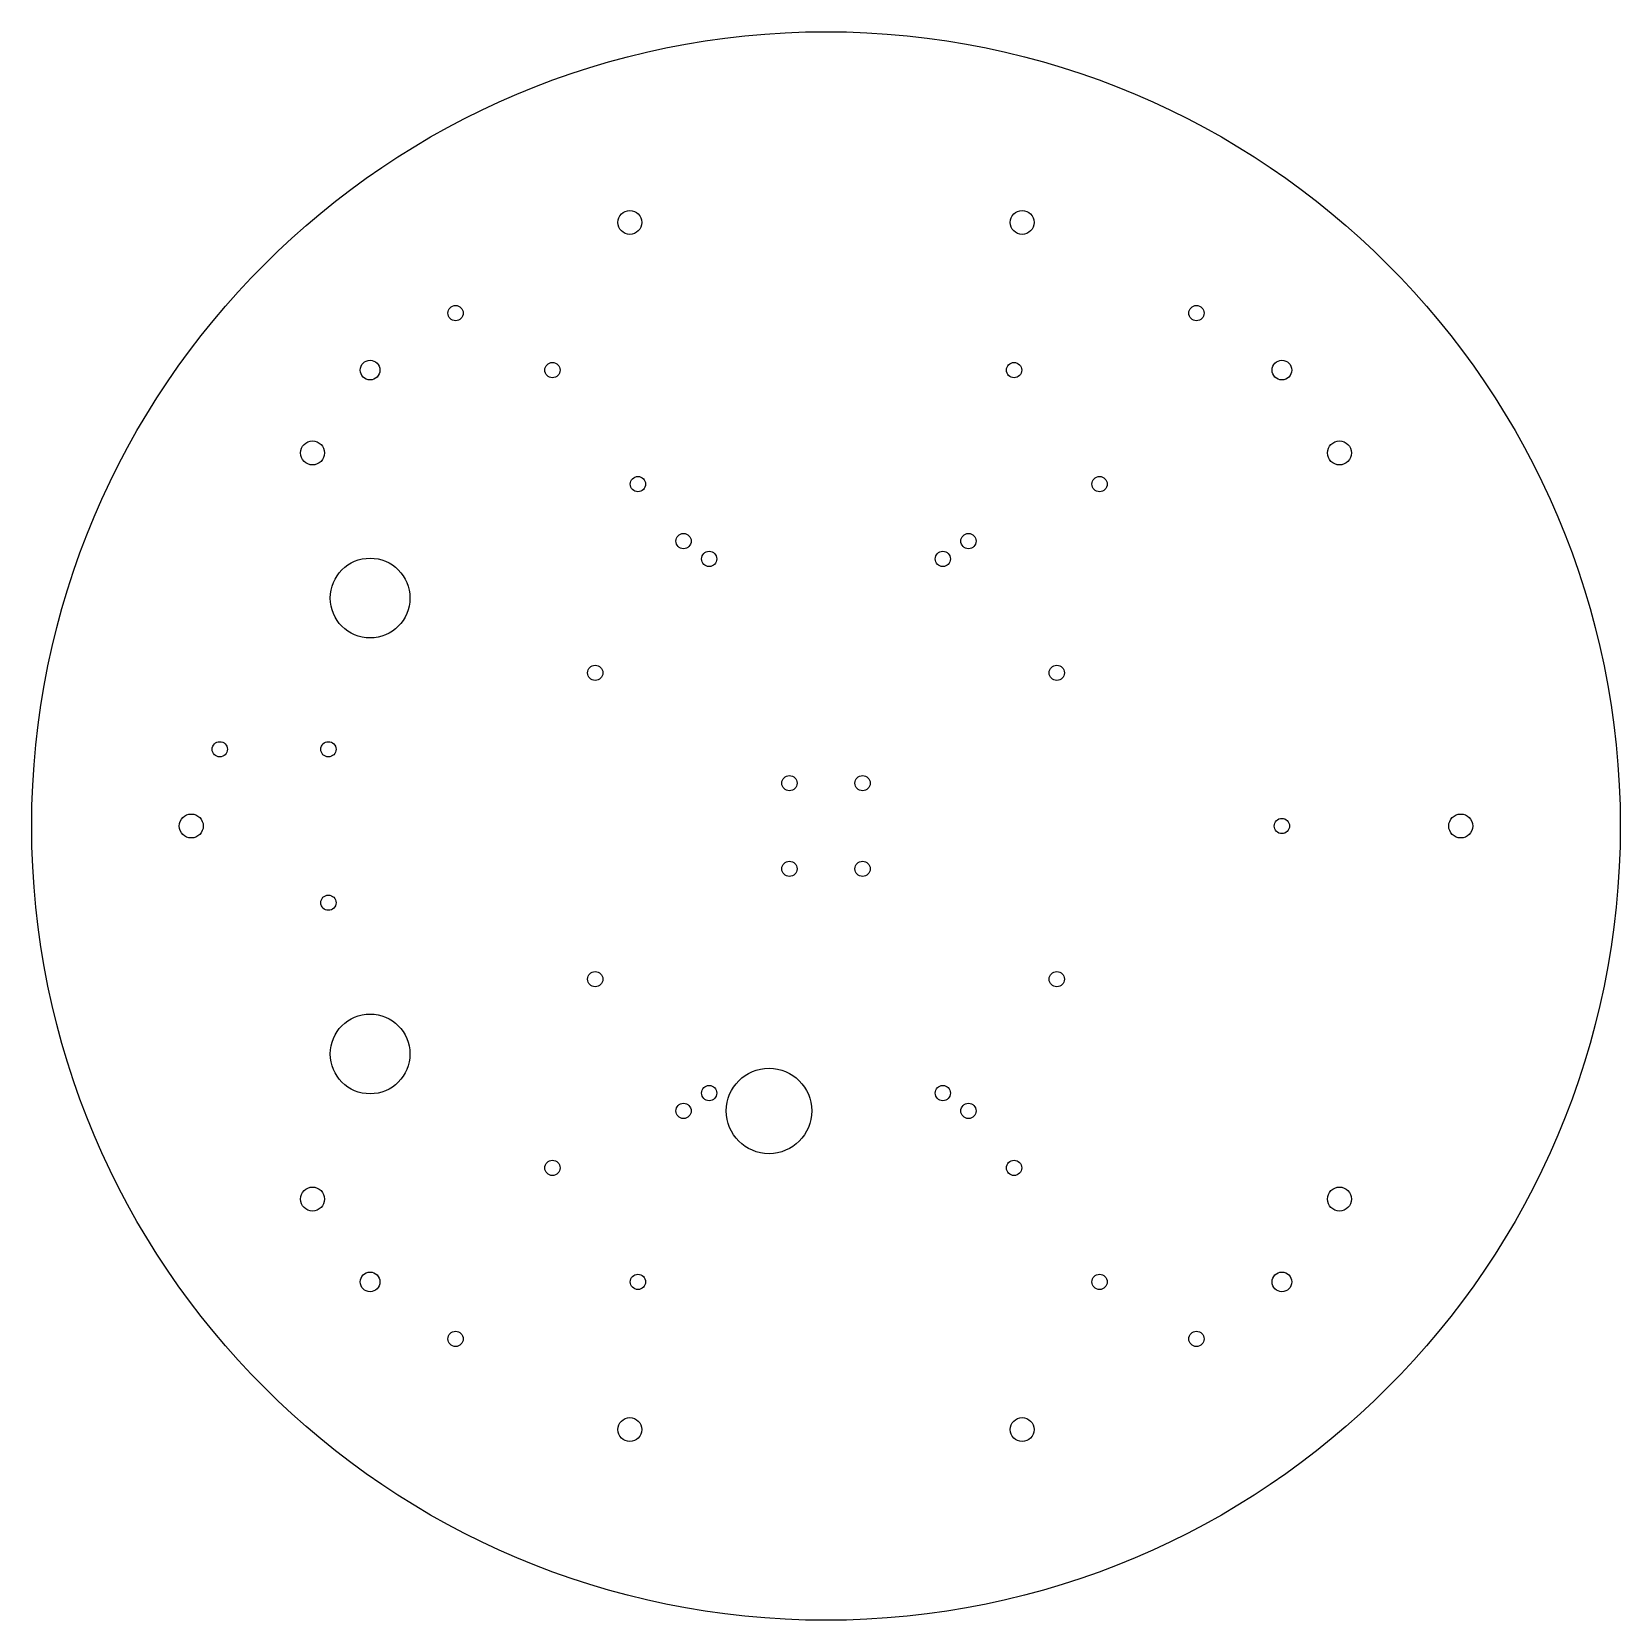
# Model space of a CAD drawing. Header units: inches. Extents: x -7 to 7, y -7 to 7.
import ezdxf

# ---------------------------------------------------------------- set-up
doc = ezdxf.new("R2010")
doc.units = ezdxf.units.IN
doc.header["$MEASUREMENT"] = 0

msp = doc.modelspace()

# ---------------------------------------------------------------- linework, layer by layer
for centre, radius in [((0, 0), 6.969), ((-1.721, 5.296), 0.105), ((1.721, 5.296), 0.105), ((-3.25, 4.5), 0.0669), ((3.25, 4.5), 0.0669), ((-4, 4), 0.0862), ((-2.4, 4), 0.0669), ((1.65, 4), 0.0669), ((4, 4), 0.0862), ((-4.505, 3.273), 0.105), ((4.505, 3.273), 0.105), ((-1.65, 3), 0.0669), ((2.4, 3), 0.0669), ((-1.25, 2.5), 0.0669), ((1.25, 2.5), 0.0669), ((-1.025, 2.343), 0.0669), ((1.025, 2.343), 0.0669), ((-4, 2), 0.35), ((-2.025, 1.344), 0.0669), ((2.025, 1.344), 0.0669), ((-5.319, 0.673), 0.0669), ((-4.366, 0.673), 0.0669), ((-0.321, 0.376), 0.0669), ((0.321, 0.376), 0.0669), ((-5.569, 0), 0.105), ((4, 0), 0.0669), ((5.569, 0), 0.105), ((-0.321, -0.376), 0.0669), ((0.321, -0.376), 0.0669), ((-4.366, -0.673), 0.0669), ((-2.025, -1.344), 0.0669), ((2.025, -1.344), 0.0669), ((-4, -2), 0.35), ((-0.5, -2.5), 0.375), ((-1.025, -2.343), 0.0669), ((1.025, -2.343), 0.0669), ((-1.25, -2.5), 0.0669), ((1.25, -2.5), 0.0669), ((-2.4, -3), 0.0669), ((1.65, -3), 0.0669), ((-4.505, -3.273), 0.105), ((4.505, -3.273), 0.105), ((-4, -4), 0.0862), ((-1.65, -4), 0.0669), ((2.4, -4), 0.0669), ((4, -4), 0.0862), ((-3.25, -4.5), 0.0669), ((3.25, -4.5), 0.0669), ((-1.721, -5.296), 0.105), ((1.721, -5.296), 0.105)]:
    msp.add_circle(centre, radius)

doc.saveas('drawing.dxf')
